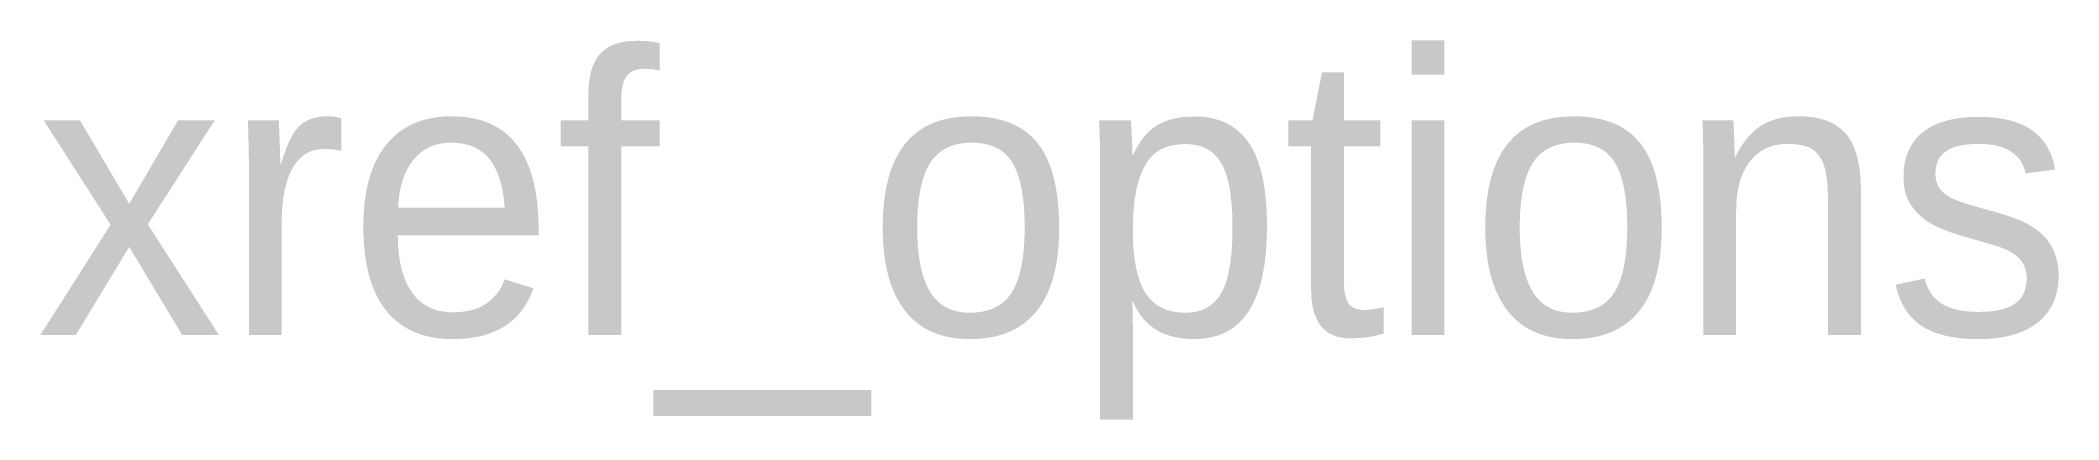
# Model space of a CAD drawing. Extents: x 3.6 to 34.9, y 5.5 to 11.4.
import ezdxf

# ---------------------------------------------------------------- set-up
doc = ezdxf.new("R2010")
doc.units = 0
doc.header["$MEASUREMENT"] = 0
doc.layers.get('0').update_dxf_attribs({"linetype": 'CONTINUOUS'})

msp = doc.modelspace()

# ---------------------------------------------------------------- texts
at = {"lineweight": 0, "insert": (3.568, 11.163), "char_height": 4.3248, "width": 8.8946, "attachment_point": 1}
msp.add_mtext('xref_options', dxfattribs=at)

doc.saveas('drawing.dxf')
